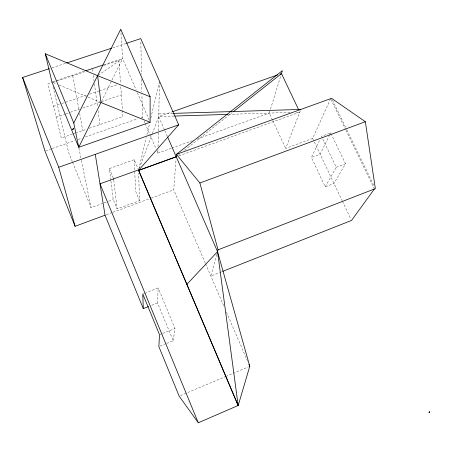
<?xml version="1.0" encoding="UTF-8"?>
<svg xmlns="http://www.w3.org/2000/svg" width="452" height="452" viewBox="0 0 452 452"><rect width="100%" height="100%" fill="white"/><g stroke="black" fill="none" stroke-linecap="round" stroke-linejoin="round"><path stroke-width="0.34" stroke-dasharray="2.26 1.69" d="M171.155 148.341L157.901 153.104L157.98 149.589M158.042 146.776L159.488 81.897M166.675 343.373L173.201 340.712L157.567 302.953L158.138 287.918L145.962 292.704M205.281 263.07L173.721 189.823L176.082 158.918M173.201 340.712L174.992 328.468L158.138 287.918M138.849 169.014L146.273 137.453M146.917 134.713L149.499 123.735M150.787 118.249L159.177 82.575M216.802 254.374L210.869 276.036L221.994 271.641M272.471 120.057L269.245 113.124L281.483 73.586M139.267 168.415L152.07 134.272M152.313 133.617L158.714 116.548L171.986 111.904M330.632 98.672L312.637 138.459L285.692 148.42L300.399 110.514M325.225 186.789L336.209 167.291L321.44 136.334L330.672 132.916L345.486 163.771L333.983 183.433L325.225 186.789L311.405 157.494L319.965 139.448M101.576 101.288L122.577 58.545L120.774 29.922M329.74 134.798L320.123 154.234L311.405 157.494M330.05 134.171L330.672 132.916M178.461 155.059L179.568 154.183M184.552 150.239L232.192 112.565M98.186 75.264L122.577 58.545L136.21 90.084M180.455 395.602L225.152 376.719M225.802 376.443L248.476 366.866M160.149 346.034L166.025 343.639M160.166 334.469L162.098 333.689M162.743 333.423L174.992 328.468M151.731 305.269L157.567 302.953M143.403 293.71L145.324 292.958M336.209 167.291L345.486 163.771M110.921 180.975L113.226 199.535L117.108 208.92L139.595 200.62L138.611 173.263M106.356 214.734L112.299 212.536M112.96 212.293L150.606 198.371M151.267 198.129L173.721 189.823M72.602 162.302L91.055 207.666L103.446 203.123M104.096 202.88L108.011 201.445M108.661 201.208L113.226 199.535M178.902 155.85L299.772 112.13L296.246 112.243M171.816 148.103L192.36 140.73M197.665 138.826L269.245 113.124M110.836 180.286L109.384 168.602L134.176 159.709L137.956 168.63M45.624 150.832L51.59 148.753M52.251 148.522L74.783 140.662M78.1 139.51L82.072 138.12M85.388 136.967L137.747 118.712M141.058 117.56L142.386 117.096L141.922 94.671M72.36 134.165L61.28 138.007L47.918 83.999L52.613 82.439M73.009 133.939L74.964 133.261M75.62 133.035L86.744 129.176M89.377 128.261L122.91 116.633L120.695 85.739M56.121 117.141L65.229 114.034M65.879 113.808L69.783 112.475M70.433 112.254L80.19 108.926M82.784 108.039L121.351 94.875M53.449 106.339L61.257 103.694M61.907 103.474L86.213 95.253M89.547 94.123L98.835 90.982M99.491 90.756L117.254 84.744M51.952 82.015L55.285 80.908M55.952 80.688L84.597 71.167M103.92 64.743L122.577 58.545M53.279 82.219L84.558 71.817M103.689 65.455L118.882 60.404L120.548 83.631M51.974 67.811L65.998 63.201M112.729 47.833L126.08 43.443M174.235 116.062L158.714 116.548L164.556 129.967M228.565 114.362L290.608 112.418M158.776 113.825L172.845 113.39M53.246 82.552L56.466 83.902M59.048 84.987L87.417 96.869M88.067 97.14L100.96 102.542M332.491 100.225L346.577 129.266M346.882 129.899L374.126 186.083M330.937 99.304L345.633 129.617M345.938 130.244L374.098 188.343M312.637 138.459L342.153 200.66M342.458 201.298L350.933 219.163M272.765 120.684L285.692 148.42M164.833 130.605L167.342 136.357M137.323 92.654L149.29 120.334M142.386 117.096L142.939 118.379M144.047 120.955L144.877 122.882M145.154 123.526L149.589 133.815M149.866 134.453L155.963 148.601M157.07 151.171L157.901 153.104M205.564 263.719L223.65 305.699M226.429 312.151L247.549 361.159M139.595 200.62L135.673 191.303L134.775 172.348M109.384 168.602L113.395 178.235M72.337 161.658L68.647 152.584L52.929 86.123M78.868 147.985L81.253 159.646M81.388 160.33L91.055 207.666M72.715 75.755L79.145 110.734M79.648 113.469L82.784 130.549M92.457 69.19L92.926 72.665M93.298 75.439L94.044 80.987M94.423 83.767L97.508 106.632M98.067 110.78L99.932 124.605M113.802 180.105L117.108 208.92M134.176 159.709L134.741 171.647M140.838 42.115L141.504 74.348M141.606 79.253L141.866 91.869"/><path stroke-width="0.68" d="M429.197 412.512L428.993 412.738L429.372 411.58M73.247 128.939L73.399 128.198M186.879 284.048L186.823 284.376L217.542 251.662L218.045 249.843L199.891 183.003L176.433 154.347L282.393 70.653L281.483 73.586L233.3 111.689M72.636 129.667L73.162 128.854M72.67 129.639L73.184 128.995M167.619 136.996L217.542 251.662L249.77 366.318L238.17 405.574L174.201 254.583M429.321 412.36L429.276 411.812M150.12 96.728L120.729 29.222L97.609 75.659L100.96 102.542L78.727 147.295L51.952 82.015L45.268 53.743L97.609 75.659L150.12 96.728L150.126 122.266L78.727 147.295L73.772 123.006L45.268 53.743M73.772 123.006L97.609 75.659M148.488 306.558L143.295 308.614L142.759 293.964L159.522 334.729L158.844 346.565L179.161 396.15L198.287 422.778L100.005 183.817L138.51 169.895L238.17 405.574L217.542 251.662M374.403 188.976L351.543 220.435L222.644 271.381M126.746 43.222L140.77 38.612L178.687 124.82L138.527 170.381L173.653 253.284M73.179 128.707L73.258 128.255L73.292 128.583M198.287 422.778L238.311 405.433M218.045 249.843L375.352 188.608L365.34 121.707L331.57 98.333L176.433 154.347L176.24 156.81L138.527 170.381L138.51 169.895M199.891 183.003L365.34 121.707M49.302 68.693L22.6 77.473L44.963 151.064L75.094 226.294L105.033 215.22L95.282 154.33M138.515 170.455L176.246 156.742M75.094 226.294L58.743 167.257L178.687 124.82M172.653 111.672L277.505 74.981M280.161 74.049L281.483 73.586L298.574 109.604M85.931 70.721L103.254 64.964M66.664 62.981L111.395 48.274M174.941 116.04L227.859 114.384M173.551 113.373L300.823 109.435M100.96 102.542L150.126 122.266M248.939 364.385L249.77 366.318M105.033 215.22L143.295 308.614M22.6 77.473L58.743 167.257M113.661 178.879L113.723 179.421"/></g></svg>
